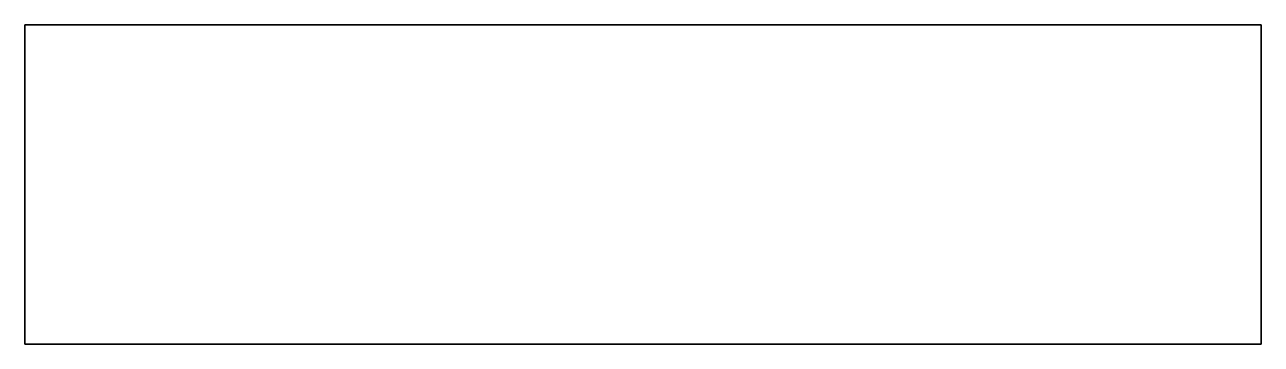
# Model space of a CAD drawing. Header units: millimetres. Extents: x 0 to 156, y 0 to 40.
import ezdxf

# ---------------------------------------------------------------- set-up
doc = ezdxf.new("R2010")
doc.units = ezdxf.units.MM
doc.layers.get('0').update_dxf_attribs({"true_color": 0xc2ced6})
picture_1 = doc.add_image_def('image1.png', size_in_pixel=(3067, 791))
picture_2 = doc.add_image_def('image2.png', size_in_pixel=(3067, 791))

msp = doc.modelspace()

# ---------------------------------------------------------------- pictures from other files: only their frames are drawn
image = msp.add_image(picture_1, insert=(0, 0, 1.61), size_in_units=(155.78, 40.18))
image.dxf.flags = 7
image = msp.add_image(picture_2, insert=(155.78, 0, -0.01), size_in_units=(155.78, 40.18), rotation=180)
image.dxf.v_pixel = (-3e-18, 0.050792)
image.dxf.flags = 7

doc.saveas('drawing.dxf')
